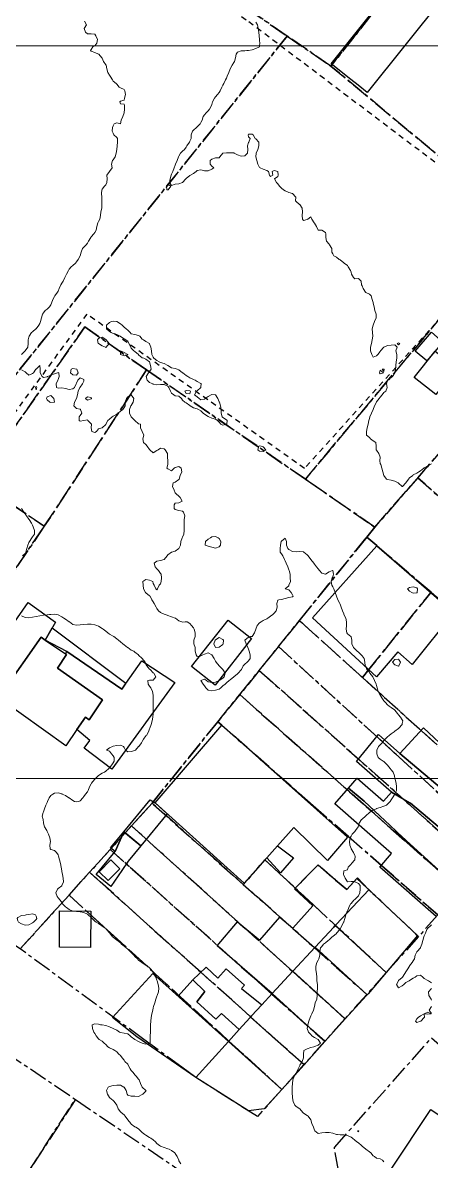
# Model space of a CAD drawing. Header units: centimetres. Extents: x 0 to 642158, y -847 to 649707.
# Drawn here: x 616067.4 to 616123.2, y 621335.1 to 621490.6 of the extents above; entities that cross this region are included whole.
import ezdxf

# ---------------------------------------------------------------- set-up
doc = ezdxf.new("R2010")
doc.units = ezdxf.units.CM
doc.header["$MEASUREMENT"] = 0
doc.linetypes.add('CENTERX2', pattern=[4, 2.5, -0.5, 0.5, -0.5])
doc.linetypes.add('JIS_02_0.7', pattern=[1.35, 0.75, -0.6])
for name, color, linetype, lineweight in [('MEV_grille', 254, 'Continuous', 9), ('WAL_parcellaire agricole', 7, 'JIS_02_0.7', 25), ('WAL_topographie 0.5', 253, 'Continuous', 20)]:
    doc.layers.add(name, color=color, linetype=linetype, lineweight=lineweight)
doc.layers.add('SPW_batiments', color=7, linetype='Continuous')
doc.layers.add('SPW_parcellaire cadastral', color=7, linetype='CENTERX2', lineweight=25, true_color=0xff0542)

# ---------------------------------------------------------------- blocks, each defined once
blk = doc.blocks.new('*U114')
at = {"layer": 'MEV_grille', "transparency": 33554687}
blk.add_lwpolyline([(-1338.46, 0), (1338.46, 0)], dxfattribs=at)
blk = doc.blocks.new('*U115')
at = {"layer": 'MEV_grille', "color": 0, "linetype": 'ByBlock', "lineweight": -2, "transparency": 16777216}
for p in [(0, -900), (0, -1000)]:
    blk.add_blockref('*U114', p, dxfattribs=at)

msp = doc.modelspace()

# ---------------------------------------------------------------- linework, layer by layer
at = {"layer": 'SPW_batiments'}
for points in [[(616122.49, 621495.69), (616124.74, 621493.9), (616114.46, 621481.02), (616113.22, 621482.01), (616112.21, 621482.82), (616109.52, 621484.96), (616119.8, 621497.84), (616121.72, 621500.23), (616121.73, 621500.22), (616124.25, 621497.89), (616122.49, 621495.69)], [(616124.78, 621446.95), (616122.58, 621444.38), (616121.01, 621445.73), (616123.23, 621448.3), (616124.78, 621446.95)], [(616123.84, 621439.78), (616120.89, 621442.13), (616123.75, 621445.72), (616126.7, 621443.37), (616123.84, 621439.78)], [(616126.29, 621410.04), (616120.62, 621402.93), (616118.64, 621404.68), (616115.74, 621401.25), (616106.98, 621409.3), (616115.78, 621419.15), (616126.29, 621410.04)], [(616071.89, 621408.73), (616070.5, 621406.28), (616069.94, 621406.68), (616064.69, 621399.19), (616061.24, 621401.54), (616068.17, 621411.38), (616071.89, 621408.73)], [(616093.68, 621400.13), (616090.47, 621402.64), (616095.46, 621408.99), (616098.66, 621406.48), (616093.68, 621400.13)], [(616073.44, 621404.73), (616070.5, 621406.28), (616071.43, 621407.92), (616081.51, 621400.38), (616080.94, 621399.58), (616073.44, 621404.73)], [(616070.5, 621406.28), (616073.26, 621404.37), (616073.39, 621404.28), (616072.17, 621402.43), (616078.32, 621398.1), (616076.49, 621395.4), (616075.97, 621395.73), (616074.81, 621394.04), (616073.29, 621391.83), (616064.12, 621398.38), (616064.69, 621399.19), (616069.94, 621406.68), (616070.5, 621406.28)], [(616080.94, 621399.58), (616083.69, 621403.43), (616088.17, 621400.48), (616079.57, 621388.63), (616075.82, 621391.5), (616076.57, 621392.58), (616074.81, 621394.04), (616075.97, 621395.73), (616076.49, 621395.4), (616078.32, 621398.1), (616072.17, 621402.43), (616073.39, 621404.28), (616073.26, 621404.37), (616073.44, 621404.73), (616080.94, 621399.58)], [(616111.79, 621379.34), (616109.02, 621376.18), (616104.44, 621380.7), (616102.21, 621378.19), (616100.75, 621376.54), (616097.67, 621373.07), (616085.49, 621384.03), (616094.59, 621394.65), (616111.79, 621379.34)], [(616112.99, 621389.69), (616115.98, 621393.36), (616118.92, 621390.79), (616133.05, 621378.86), (616130.23, 621375.69), (616120.36, 621384.01), (616119.08, 621384.75), (616117.77, 621385.5), (616112.99, 621389.69)], [(616136.45, 621382.69), (616133.05, 621378.86), (616118.92, 621390.79), (616122.14, 621394.31), (616127.22, 621389.56), (616136.45, 621382.69)], [(616130.23, 621375.69), (616128.56, 621373.81), (616127.98, 621373.16), (616127.16, 621372.23), (616119.82, 621378.85), (616119.32, 621379.33), (616117.61, 621380.97), (616115.5, 621382.92), (616114.04, 621384.26), (616111.92, 621386.04), (616113.08, 621387.43), (616116.68, 621384.26), (616117.77, 621385.5), (616120.36, 621384.01), (616130.23, 621375.69)], [(616111.92, 621386.04), (616114.04, 621384.26), (616117.61, 621380.97), (616119.32, 621379.33), (616119.55, 621379.12), (616119.82, 621378.85), (616127.16, 621372.23), (616125.48, 621370.35), (616124.95, 621369.75), (616123.86, 621368.52), (616116.17, 621375.28), (616117.79, 621377.12), (616110.06, 621383.93), (616111.92, 621386.04)], [(616081.22, 621380.08), (616084.83, 621384.46), (616085.49, 621384.03), (616087.15, 621382.54), (616083.56, 621378.18), (616083.56, 621378.19), (616081.63, 621379.75), (616081.22, 621380.08)], [(616080.96, 621374.81), (616079.44, 621372.61), (616077.45, 621374.25), (616079.17, 621376.34), (616080.03, 621377.39), (616081.22, 621380.08), (616083.56, 621378.18), (616081.83, 621376.07), (616080.96, 621374.81)], [(616079.42, 621377.89), (616081.22, 621380.08), (616080.03, 621377.39), (616079.42, 621377.89)], [(616104.39, 621376.55), (616102.64, 621374.48), (616100.75, 621376.54), (616102.21, 621378.19), (616104.39, 621376.55)], [(616080.69, 621375.03), (616079.09, 621373.43), (616077.87, 621374.65), (616079.47, 621376.25), (616080.69, 621375.03)], [(616111.67, 621372.2), (616113.12, 621373.8), (616114.66, 621372.16), (616110.24, 621367.43), (616110.09, 621367.28), (616109.92, 621367.09), (616107.37, 621364.34), (616104.31, 621361.05), (616101.49, 621358.01), (616093.99, 621364.53), (616096.74, 621367.8), (616099.79, 621365.3), (616102.54, 621368.43), (616104.32, 621366.93), (616107.04, 621370), (616104.52, 621372.3), (616107.74, 621375.58), (616111.67, 621372.2)], [(616121.32, 621365.94), (616117.05, 621360.9), (616110.09, 621367.28), (616110.24, 621367.43), (616114.66, 621372.16), (616121.32, 621365.94)], [(616072.42, 621364.34), (616072.46, 621369.3), (616076.73, 621369.26), (616076.69, 621364.31), (616072.42, 621364.34)], [(616117.05, 621360.9), (616114.57, 621357.98), (616114.46, 621357.85), (616107.37, 621364.34), (616109.92, 621367.09), (616110.09, 621367.28), (616117.05, 621360.9)], [(616114.46, 621357.85), (616114.31, 621357.68), (616111.47, 621354.54), (616104.31, 621361.05), (616107.37, 621364.34), (616114.46, 621357.85)], [(616095.52, 621351.48), (616091.08, 621346.55), (616082.99, 621352.1), (616079.69, 621354.75), (616085.19, 621360.73), (616095.52, 621351.48)], [(616094.04, 621360.1), (616095.19, 621361.4), (616097.69, 621359.15), (616097.29, 621358.68), (616100.05, 621356.45), (616098.68, 621354.98), (616098.52, 621354.8), (616098.41, 621354.68), (616096.97, 621353.08), (616094.57, 621355.28), (616093.77, 621354.53), (616091.19, 621356.88), (616092.29, 621358.28), (616090.67, 621359.88), (616091.51, 621360.69), (616092.47, 621361.63), (616094.04, 621360.1)], [(616111.47, 621354.54), (616108.69, 621351.45), (616101.49, 621358.01), (616104.31, 621361.05), (616111.47, 621354.54)], [(616096.97, 621353.08), (616095.52, 621351.48), (616088.63, 621357.65), (616090.67, 621359.88), (616092.29, 621358.28), (616091.19, 621356.88), (616093.77, 621354.53), (616094.57, 621355.28), (616096.97, 621353.08)], [(616108.69, 621351.45), (616105.84, 621348.29), (616098.52, 621354.8), (616098.68, 621354.98), (616100.05, 621356.45), (616101.49, 621358.01), (616108.69, 621351.45)], [(616105.84, 621348.29), (616102.8, 621344.92), (616095.52, 621351.48), (616096.97, 621353.08), (616098.41, 621354.68), (616098.52, 621354.8), (616105.84, 621348.29)], [(616102.8, 621344.92), (616100.39, 621342.25), (616098.23, 621342), (616091.08, 621346.55), (616095.52, 621351.48), (616102.8, 621344.92)], [(616125.84, 621340.35), (616126.95, 621339.47), (616126.1, 621337.75), (616128.4, 621336), (616131, 621334.11), (616131.41, 621333.81), (616128.87, 621330.1), (616126.68, 621327.17), (616121.53, 621330.99), (616120.11, 621331.89), (616117.71, 621334.02), (616123.15, 621342.16), (616125.84, 621340.35)]]:
    msp.add_lwpolyline(points, dxfattribs=at)
at = {"layer": 'SPW_parcellaire cadastral'}
for points in [[(616103.53, 621488.74), (616057.08, 621430.82), (616056.19, 621431.43), (616049.59, 621435.91), (616041.37, 621441.48), (616037.41, 621444.17), (616031.99, 621447.85), (616022.87, 621454.04), (615994.66, 621473.19), (615990.94, 621475.72), (615993.18, 621478.97), (615996.45, 621483.71), (615999.55, 621488.21), (616004.21, 621494.97), (616007.42, 621499.62), (616011.93, 621506.16), (616016.41, 621512.65), (616019.34, 621516.9), (616022.62, 621521.65), (616024.81, 621524.82), (616030.5, 621533.08), (616049.3, 621520.51), (616051.75, 621524.3), (616103.53, 621488.74)], [(616120.07, 621497.98), (616109.51, 621484.63), (616103.53, 621488.74), (616051.75, 621524.3)], [(616141.74, 621479.23), (616137.46, 621474.26), (616167.07, 621449.17), (616169.03, 621447.48), (616178.46, 621439.03), (616183.39, 621434.68), (616176.45, 621427.47), (616168.94, 621433.98), (616166.15, 621436.4), (616162.38, 621439.67), (616144.56, 621455.12), (616135.26, 621463.19), (616109.51, 621484.63), (616120.07, 621497.98), (616141.74, 621479.23)], [(616124.75, 621450.62), (616106.01, 621428.24), (616084.33, 621443.15), (616075.91, 621449.03), (616061.17, 621428.04), (616057.08, 621430.82), (616103.53, 621488.74), (616109.51, 621484.63), (616135.26, 621463.19), (616124.75, 621450.62)], [(616124.75, 621450.62), (616133.65, 621442.56), (616133.33, 621442.2), (616130.91, 621439.41), (616147.1, 621424.79), (616154.55, 621418.06), (616162.07, 621411.27), (616159.51, 621408.38), (616151.92, 621415.16), (616149.49, 621417.32), (616146.16, 621420.29), (616128.22, 621436.32), (616124.92, 621432.53), (616121.36, 621428.43), (616115.49, 621421.69), (616106.01, 621428.24), (616124.75, 621450.62)], [(616084.33, 621443.15), (616070.37, 621421.8), (616065.71, 621424.96), (616061.17, 621428.04), (616075.91, 621449.03), (616084.33, 621443.15)], [(616042.46, 621380.53), (616045.06, 621384.38), (616051.69, 621394.17), (616053.09, 621396.25), (616070.37, 621421.8), (616084.33, 621443.15), (616106.01, 621428.24), (616115.49, 621421.69), (616114.41, 621420.34), (616105.2, 621408.93), (616102.34, 621405.38), (616099.71, 621402.13), (616097.05, 621398.82), (616094.05, 621395.13), (616085.09, 621384), (616082.28, 621380.9), (616079.37, 621377.68), (616076.54, 621374.56), (616073.74, 621371.46), (616067.07, 621364.1), (616042.46, 621380.53)], [(616155.98, 621404.39), (616152.66, 621400.65), (616145.02, 621407.43), (616143.42, 621408.85), (616139.79, 621412.07), (616137.32, 621414.25), (616121.36, 621428.43), (616124.92, 621432.53), (616148.42, 621411.24), (616155.98, 621404.39)], [(616115.49, 621421.69), (616121.36, 621428.43), (616137.32, 621414.25), (616139.79, 621412.07), (616143.42, 621408.85), (616145.02, 621407.43), (616152.66, 621400.65), (616145.95, 621393.16), (616138.23, 621399.81), (616135.51, 621402.15), (616123.17, 621412.79), (616115.79, 621419.16), (616114.41, 621420.34), (616115.49, 621421.69)], [(616042.46, 621380.53), (616037.67, 621383.73), (616040.27, 621387.56), (616046.88, 621397.27), (616048.41, 621399.53), (616065.71, 621424.96), (616070.37, 621421.8), (616053.09, 621396.25), (616051.69, 621394.17), (616045.06, 621384.38), (616042.46, 621380.53)], [(616114.41, 621420.34), (616115.79, 621419.16), (616123.17, 621412.79), (616114.66, 621402.24), (616113.8, 621401.17), (616105.2, 621408.93), (616114.41, 621420.34)], [(616135.55, 621381.54), (616126.97, 621389.28), (616121.92, 621393.84), (616113.8, 621401.17), (616114.66, 621402.24), (616123.17, 621412.79), (616135.51, 621402.15), (616138.23, 621399.81), (616145.95, 621393.16), (616137.59, 621383.81), (616135.55, 621381.54)], [(616135.55, 621381.54), (616132.32, 621377.93), (616118.77, 621390.34), (616115.86, 621393), (616102.34, 621405.38), (616105.2, 621408.93), (616113.8, 621401.17), (616121.92, 621393.84), (616126.97, 621389.28), (616135.55, 621381.54)], [(616102.34, 621405.38), (616115.86, 621393), (616118.77, 621390.34), (616132.32, 621377.93), (616129.87, 621375.19), (616120.41, 621383.64), (616099.71, 621402.13), (616102.34, 621405.38)], [(616097.05, 621398.82), (616099.71, 621402.13), (616120.41, 621383.64), (616129.87, 621375.19), (616127.17, 621372.17), (616119.87, 621378.62), (616117.69, 621380.55), (616115.05, 621382.89), (616114.31, 621383.55), (616097.05, 621398.82)], [(616094.05, 621395.13), (616097.05, 621398.82), (616114.31, 621383.55), (616115.05, 621382.89), (616117.69, 621380.55), (616119.87, 621378.62), (616127.17, 621372.17), (616124.09, 621368.74), (616116.8, 621375.15), (616111.91, 621379.44), (616107.06, 621383.66), (616094.59, 621394.65), (616094.05, 621395.13)], [(616097.54, 621372.91), (616085.3, 621383.81), (616085.09, 621384), (616094.05, 621395.13), (616094.59, 621394.65), (616107.06, 621383.66), (616111.91, 621379.44), (616116.8, 621375.15), (616124.09, 621368.74), (616121.47, 621365.8), (616113.06, 621373.73), (616111.67, 621372.2), (616110.15, 621373.51), (616107.74, 621375.58), (616104.64, 621372.42), (616102.54, 621374.36), (616100.5, 621376.26), (616097.54, 621372.91)], [(616097.54, 621372.91), (616104.29, 621366.9), (616107.28, 621364.24), (616114.4, 621357.9), (616111.42, 621354.58), (616104.29, 621361.02), (616101.64, 621363.42), (616097.8, 621366.88), (616082.28, 621380.9), (616085.09, 621384), (616085.3, 621383.81), (616097.54, 621372.91)], [(616079.37, 621377.68), (616082.28, 621380.9), (616097.8, 621366.88), (616101.64, 621363.42), (616104.29, 621361.02), (616111.42, 621354.58), (616108.65, 621351.49), (616101.43, 621357.94), (616098.87, 621360.23), (616079.37, 621377.68)], [(616079.37, 621377.68), (616098.87, 621360.23), (616101.43, 621357.94), (616108.65, 621351.49), (616105.81, 621348.31), (616098.54, 621354.83), (616095.97, 621357.14), (616091.75, 621360.92), (616076.54, 621374.56), (616079.37, 621377.68)], [(616097.54, 621372.91), (616100.5, 621376.26), (616102.54, 621374.36), (616104.64, 621372.42), (616107.13, 621370.1), (616117.07, 621360.89), (616114.4, 621357.9), (616107.28, 621364.24), (616104.29, 621366.9), (616097.54, 621372.91)], [(616121.47, 621365.8), (616117.07, 621360.89), (616107.13, 621370.1), (616104.64, 621372.42), (616107.74, 621375.58), (616110.15, 621373.51), (616111.67, 621372.2), (616113.06, 621373.73), (616121.47, 621365.8)], [(616073.74, 621371.46), (616076.54, 621374.56), (616091.75, 621360.92), (616095.97, 621357.14), (616098.54, 621354.83), (616105.81, 621348.31), (616102.8, 621344.92), (616095.57, 621351.53), (616073.74, 621371.46)], [(616073.74, 621371.46), (616095.57, 621351.53), (616102.8, 621344.92), (616099.46, 621341.21), (616091.08, 621346.55), (616089.14, 621347.96), (616083.97, 621351.74), (616067.07, 621364.1), (616073.74, 621371.46)], [(616028.07, 621316.8), (616055.23, 621356.72), (616074.61, 621343.55), (616048.4, 621303.32), (616028.07, 621316.8)], [(616143.72, 621342.91), (616139.64, 621337.74), (616134.81, 621331.34), (616127.45, 621321.9), (616124.41, 621324.04), (616110.54, 621333.85), (616109.98, 621337), (616123.23, 621351.95), (616128.34, 621347.5), (616133.24, 621352.94), (616143.72, 621342.91)], [(616064.36, 621292.75), (616048.4, 621303.32), (616074.61, 621343.55), (616088.48, 621334.13), (616089.13, 621330.35), (616064.36, 621292.75)]]:
    msp.add_lwpolyline(points, dxfattribs=at)
at = {"layer": 'WAL_parcellaire agricole'}
msp.add_lwpolyline([(616098.31, 621490.71), (616135.6, 621462.57), (616105.89, 621429.71), (616076.17, 621450.78), (616060.32, 621429.11), (615992.45, 621475.2), (616034.3, 621533.2), (616098.31, 621490.71)], dxfattribs=at)
at = {"layer": 'WAL_topographie 0.5'}
for points in [[(616075.85, 621490.75), (616076.14, 621490.25), (616075.79, 621489.75), (616075.98, 621489.25), (616076.25, 621489.05), (616076.75, 621489.03), (616077.25, 621489), (616077.4, 621488.75), (616077.63, 621488.25), (616077.55, 621487.75), (616077.25, 621487.41), (616077, 621487.25), (616076.75, 621486.89), (616076.66, 621486.75), (616076.75, 621486.66), (616077.25, 621486.48), (616077.75, 621486.27), (616077.79, 621486.25), (616078.23, 621485.75), (616078.25, 621485.7), (616078.44, 621485.25), (616078.75, 621484.81), (616078.8, 621484.75), (616078.92, 621484.25), (616079.02, 621483.75), (616079.25, 621483.42), (616079.37, 621483.25), (616079.67, 621482.75), (616079.75, 621482.58), (616080.2, 621482.25), (616080.25, 621482.15), (616080.58, 621481.75), (616080.75, 621481.68), (616081.25, 621481.45), (616081.38, 621481.25), (616081.47, 621480.75), (616081.32, 621480.25), (616081.25, 621480), (616080.75, 621479.83), (616080.66, 621479.75), (616080.75, 621479.5), (616081.25, 621479.42), (616081.33, 621479.25), (616081.31, 621478.75), (616081.25, 621478.25), (616081.25, 621478.25), (616081.08, 621477.75), (616080.85, 621477.25), (616080.75, 621476.75), (616080.75, 621476.75), (616080.75, 621476.75), (616080.25, 621476.88), (616079.89, 621476.75), (616079.75, 621476.5), (616079.7, 621476.25), (616079.63, 621475.75), (616079.75, 621475.5), (616079.87, 621475.25), (616080.25, 621474.89), (616080.34, 621474.75), (616080.35, 621474.25), (616080.3, 621473.75), (616080.25, 621473.25), (616080.25, 621473.25), (616080.16, 621472.75), (616080.04, 621472.25), (616079.75, 621471.85), (616079.69, 621471.75), (616079.52, 621471.25), (616079.62, 621470.75), (616079.25, 621470.25), (616079.25, 621470.25), (616078.92, 621469.75), (616078.94, 621469.25), (616078.89, 621468.75), (616078.75, 621468.44), (616078.6, 621468.25), (616078.25, 621467.82), (616078.22, 621467.75), (616078.16, 621467.25), (616078.22, 621466.75), (616078.2, 621466.25), (616078.23, 621465.75), (616078.21, 621465.25), (616078.1, 621464.75), (616078.04, 621464.25), (616077.93, 621463.75), (616077.75, 621463.4), (616077.68, 621463.25), (616077.55, 621462.75), (616077.46, 621462.25), (616077.25, 621461.91), (616077.12, 621461.75), (616076.75, 621461.32), (616076.7, 621461.25), (616076.42, 621460.75), (616076.25, 621460.47), (616076.07, 621460.25), (616075.75, 621459.91), (616075.6, 621459.75), (616075.41, 621459.25), (616075.28, 621458.75), (616075.25, 621458.71), (616074.99, 621458.25), (616074.75, 621457.9), (616074.61, 621457.75), (616074.25, 621457.39), (616074.05, 621457.25), (616073.75, 621456.9), (616073.67, 621456.75), (616073.42, 621456.25), (616073.25, 621455.94), (616073.16, 621455.75), (616072.93, 621455.25), (616072.75, 621454.98), (616072.63, 621454.75), (616072.39, 621454.25), (616072.25, 621453.91), (616072.17, 621453.75), (616071.8, 621453.25), (616071.75, 621453.18), (616071.52, 621452.75), (616071.35, 621452.25), (616071.25, 621452.04), (616071.06, 621451.75), (616070.75, 621451.47), (616070.48, 621451.25), (616070.25, 621450.96), (616070.14, 621450.75), (616069.99, 621450.25), (616069.86, 621449.75), (616069.75, 621449.48), (616069.63, 621449.25), (616069.25, 621448.78), (616069.21, 621448.75), (616068.75, 621448.37), (616068.62, 621448.25), (616068.28, 621447.75), (616068.25, 621447.64), (616068.15, 621447.25), (616068.18, 621446.75), (616068.13, 621446.25), (616067.75, 621445.75), (616067.75, 621445.75), (616067.27, 621445.25)], [(616099.25, 621490.63), (616099.49, 621490.25), (616099.59, 621489.75), (616099.65, 621489.25), (616099.69, 621488.75), (616099.73, 621488.25), (616099.75, 621488.12), (616099.8, 621487.75), (616099.75, 621487.38), (616099.73, 621487.25), (616099.25, 621487.02), (616098.75, 621486.87), (616098.25, 621486.77), (616098, 621486.75), (616097.75, 621486.72), (616097.25, 621486.7), (616096.75, 621486.52), (616096.57, 621486.25), (616096.47, 621485.75), (616096.33, 621485.25), (616096.25, 621485.11), (616096.04, 621484.75), (616095.75, 621484.25), (616095.75, 621484.25), (616095.55, 621483.75), (616095.35, 621483.25), (616095.25, 621483), (616095.13, 621482.75), (616094.89, 621482.25), (616094.75, 621482.03), (616094.61, 621481.75), (616094.38, 621481.25), (616094.25, 621481.03), (616094.03, 621480.75), (616093.75, 621480.43), (616093.59, 621480.25), (616093.35, 621479.75), (616093.25, 621479.4), (616093.21, 621479.25), (616092.93, 621478.75), (616092.75, 621478.52), (616092.49, 621478.25), (616092.25, 621477.96), (616092.08, 621477.75), (616091.9, 621477.25), (616091.75, 621476.95), (616091.65, 621476.75), (616091.25, 621476.33), (616091.17, 621476.25), (616090.75, 621475.87), (616090.62, 621475.75), (616090.43, 621475.25), (616090.41, 621474.75), (616090.25, 621474.39), (616090.19, 621474.25), (616089.84, 621473.75), (616089.75, 621473.58), (616089.53, 621473.25), (616089.25, 621473.03), (616088.98, 621472.75), (616088.75, 621472.34), (616088.7, 621472.25), (616088.49, 621471.75), (616088.3, 621471.25), (616088.25, 621471.11), (616088.12, 621470.75), (616087.9, 621470.25), (616087.75, 621469.88), (616087.69, 621469.75), (616087.56, 621469.25), (616087.46, 621468.75), (616087.75, 621468.34), (616088.25, 621468.53), (616088.75, 621468.58), (616089.25, 621468.75), (616089.25, 621468.75), (616089.7, 621469.25), (616089.75, 621469.31), (616090.25, 621469.72), (616090.31, 621469.75), (616090.75, 621469.98), (616091.11, 621470.25), (616091.25, 621470.37), (616091.75, 621470.45), (616092.25, 621470.35), (616092.75, 621470.35), (616093.25, 621470.55), (616093.52, 621470.75), (616093.25, 621470.96), (616093.01, 621471.25), (616093.03, 621471.75), (616093.25, 621471.91), (616093.75, 621472.1), (616094.25, 621472.13), (616094.35, 621472.25), (616094.75, 621472.75), (616094.75, 621472.75), (616095.25, 621472.81), (616095.75, 621472.79), (616096.25, 621472.78), (616096.3, 621472.75), (616096.75, 621472.52), (616097.25, 621472.34), (616097.75, 621472.37), (616098.13, 621472.75), (616098.17, 621473.25), (616098.1, 621473.75), (616098.25, 621474.19), (616098.29, 621474.25), (616098.47, 621474.75), (616098.25, 621475), (616098.19, 621475.25), (616098.25, 621475.33), (616098.75, 621475.34), (616098.9, 621475.25), (616099.17, 621474.75), (616099.25, 621474.71), (616099.67, 621474.25), (616099.68, 621473.75), (616099.51, 621473.25), (616099.31, 621472.75), (616099.25, 621472.25), (616099.38, 621471.75), (616099.52, 621471.25), (616099.75, 621470.81), (616099.83, 621470.75), (616100.25, 621470.58), (616100.75, 621470.38), (616101, 621470.25), (616101.12, 621469.75), (616101.25, 621469.58), (616101.58, 621469.75), (616101.5, 621470.25), (616101.75, 621470.4), (616102.25, 621470.25), (616102.25, 621470.25), (616102.32, 621469.75), (616102.25, 621469.58), (616101.82, 621469.25), (616102.08, 621468.75), (616102.25, 621468.54), (616102.49, 621468.25), (616102.75, 621467.99), (616103.02, 621467.75), (616103.25, 621467.59), (616103.75, 621467.36), (616104.25, 621467.25), (616104.25, 621467.25), (616104.73, 621466.75), (616104.69, 621466.25), (616104.75, 621466.14), (616105.21, 621465.75), (616105.25, 621465.72), (616105.58, 621465.25), (616105.64, 621464.75), (616105.6, 621464.25), (616105.62, 621463.75), (616105.75, 621463.57), (616106.25, 621463.71), (616106.36, 621463.75), (616106.75, 621464.04), (616106.9, 621463.75), (616107.23, 621463.25), (616107.25, 621463.2), (616107.54, 621462.75), (616107.75, 621462.25), (616108.25, 621462.25), (616108.25, 621462.25), (616108.75, 621461.9), (616108.81, 621461.75), (616108.8, 621461.25), (616108.89, 621460.75), (616109.25, 621460.33), (616109.32, 621460.25), (616109.61, 621459.75), (616109.61, 621459.25), (616109.75, 621459), (616109.92, 621458.75), (616110.25, 621458.54), (616110.61, 621458.25), (616110.75, 621458.18), (616111.25, 621457.79), (616111.3, 621457.75), (616111.75, 621457.39), (616111.84, 621457.25), (616112.16, 621456.75), (616112.25, 621456.5), (616112.32, 621456.25), (616112.58, 621455.75), (616112.75, 621455.59), (616113.25, 621455.63), (616113.63, 621455.25), (616113.7, 621454.75), (616113.75, 621454.62), (616113.9, 621454.25), (616114.23, 621453.75), (616114.25, 621453.73), (616114.75, 621453.51), (616115, 621453.25), (616115.12, 621452.75), (616115.25, 621452.38), (616115.28, 621452.25), (616115.4, 621451.75), (616115.48, 621451.25), (616115.67, 621450.75), (616115.66, 621450.25), (616115.45, 621449.75), (616115.25, 621449.25), (616115.25, 621449.25), (616115.15, 621448.75), (616115.16, 621448.25), (616115.22, 621447.75), (616115.12, 621447.25), (616115.05, 621446.75), (616114.92, 621446.25), (616114.93, 621445.75), (616115.1, 621445.25), (616115.25, 621444.89), (616115.75, 621445.08), (616115.91, 621445.25), (616116.25, 621445.68), (616116.28, 621445.75), (616116.75, 621446.25), (616116.75, 621446.25), (616117.25, 621446.51), (616117.75, 621446.53), (616118.25, 621446.57), (616118.54, 621446.25), (616118.39, 621445.75), (616118.49, 621445.25), (616118.5, 621444.75), (616118.41, 621444.25), (616118.37, 621443.75), (616118.32, 621443.25), (616118.25, 621442.86), (616118.22, 621442.75), (616117.9, 621442.25), (616117.75, 621442.11), (616117.25, 621441.75), (616117.25, 621441.75), (616117.1, 621441.25), (616117.2, 621440.75), (616116.99, 621440.25), (616116.75, 621440.07), (616116.49, 621439.75), (616116.25, 621439.45), (616116.1, 621439.25), (616115.75, 621438.81), (616115.71, 621438.75), (616115.45, 621438.25), (616115.25, 621437.75), (616115.25, 621437.75), (616115.03, 621437.25), (616114.81, 621436.75), (616114.75, 621436.53), (616114.7, 621436.25), (616114.59, 621435.75), (616114.45, 621435.25), (616114.34, 621434.75), (616114.38, 621434.25), (616114.75, 621433.94), (616114.93, 621433.75), (616115.25, 621433.48), (616115.62, 621433.25), (616115.7, 621432.75), (616115.69, 621432.25), (616115.75, 621432.19), (616116.06, 621431.75), (616116.22, 621431.25), (616116.19, 621430.75), (616116.25, 621430.39), (616116.3, 621430.25), (616116.46, 621429.75), (616116.57, 621429.25), (616116.75, 621428.75), (616116.75, 621428.75), (616117.1, 621428.25), (616117.25, 621428.19), (616117.75, 621428.11), (616118.25, 621427.96), (616118.67, 621427.75), (616118.75, 621427.7), (616119.23, 621427.25), (616119.25, 621427.22), (616119.27, 621427.25), (616119.75, 621427.75), (616119.75, 621427.75), (616120.1, 621428.25), (616120.25, 621428.41), (616120.67, 621428.75), (616120.75, 621428.81), (616121.25, 621429.07), (616121.53, 621429.25), (616121.75, 621429.38), (616122.18, 621429.75), (616122.25, 621429.8), (616122.75, 621430.08), (616123.05, 621430.25), (616123.25, 621430.35)], [(616087.25, 621467.74), (616087.27, 621467.75), (616087.63, 621468.25), (616087.25, 621468.5), (616087.06, 621468.25), (616087.08, 621467.75), (616087.25, 621467.74)], [(616095.3, 621435.75), (616095.25, 621435.73), (616094.75, 621435.59), (616094.46, 621435.75), (616094.25, 621436), (616094.02, 621436.25), (616093.75, 621436.44), (616093.25, 621436.59), (616092.82, 621436.75), (616092.75, 621436.79), (616092.25, 621437.12), (616092.06, 621437.25), (616091.75, 621437.55), (616091.43, 621437.75), (616091.25, 621437.84), (616090.75, 621437.97), (616090.3, 621438.25), (616090.25, 621438.3), (616089.75, 621438.64), (616089.54, 621438.75), (616089.25, 621439.04), (616089.08, 621439.25), (616088.75, 621439.55), (616088.25, 621439.62), (616088.04, 621439.75), (616087.75, 621439.97), (616087.6, 621440.25), (616087.39, 621440.75), (616087.25, 621440.92), (616086.75, 621441.17), (616086.25, 621441.15), (616085.75, 621441.11), (616085.25, 621441.22), (616085.19, 621441.25), (616084.75, 621441.45), (616084.42, 621441.75), (616084.28, 621442.25), (616084.6, 621442.75), (616084.75, 621442.95), (616084.98, 621443.25), (616084.86, 621443.75), (616084.75, 621444.25), (616084.75, 621444.25), (616084.25, 621444.62), (616083.96, 621444.75), (616083.75, 621444.82), (616083.25, 621445.22), (616083.21, 621445.25), (616082.75, 621445.65), (616082.6, 621445.75), (616082.25, 621446.12), (616082.17, 621446.25), (616081.91, 621446.75), (616081.75, 621447.07), (616081.5, 621447.25), (616081.25, 621447.38), (616080.75, 621447.73), (616080.73, 621447.75), (616080.25, 621447.98), (616079.75, 621448.14), (616079.49, 621448.25), (616079.25, 621448.41), (616078.87, 621448.75), (616078.85, 621449.25), (616079.25, 621449.64), (616079.52, 621449.75), (616079.75, 621449.83), (616080.25, 621449.78), (616080.29, 621449.75), (616080.75, 621449.45), (616080.98, 621449.25), (616081.25, 621448.99), (616081.56, 621448.75), (616081.75, 621448.56), (616082.08, 621448.25), (616082.25, 621448.08), (616082.75, 621448.01), (616083.25, 621447.87), (616083.4, 621447.75), (616083.75, 621447.37), (616083.92, 621447.25), (616084.25, 621447.03), (616084.72, 621446.75), (616084.75, 621446.72), (616084.93, 621446.25), (616085.02, 621445.75), (616085.06, 621445.25), (616085.25, 621444.88), (616085.31, 621444.75), (616085.75, 621444.42), (616086.03, 621444.25), (616086.25, 621444.17), (616086.75, 621444.02), (616087.25, 621443.75), (616087.25, 621443.75), (616087.75, 621443.45), (616088.25, 621443.33), (616088.49, 621443.25), (616088.75, 621443.15), (616089.25, 621442.76), (616089.26, 621442.75), (616089.75, 621442.38), (616089.96, 621442.25), (616090.25, 621442.09), (616090.75, 621441.85), (616090.96, 621441.75), (616091.25, 621441.59), (616091.75, 621441.29), (616091.79, 621441.25), (616091.75, 621440.85), (616091.74, 621440.75), (616091.25, 621440.28), (616091.15, 621440.25), (616090.87, 621439.75), (616091.25, 621439.47), (616091.53, 621439.25), (616091.75, 621439.07), (616092.25, 621439.15), (616092.34, 621439.25), (616092.75, 621439.53), (616093.17, 621439.75), (616093.25, 621439.78), (616093.75, 621439.75), (616093.75, 621439.75), (616094.07, 621439.25), (616094.25, 621438.82), (616094.27, 621438.75), (616094.44, 621438.25), (616094.53, 621437.75), (616094.51, 621437.25), (616094.65, 621436.75), (616094.75, 621436.68), (616095.25, 621436.33), (616095.35, 621436.25), (616095.3, 621435.75)], [(616078.82, 621446.25), (616078.75, 621446.23), (616078.71, 621446.25), (616078.25, 621446.44), (616077.75, 621446.74), (616077.74, 621446.75), (616077.63, 621447.25), (616077.75, 621447.43), (616078.25, 621447.64), (616078.75, 621447.33), (616078.82, 621447.25), (616079.24, 621446.75), (616078.82, 621446.25)], [(616118.91, 621446.75), (616118.75, 621446.57), (616118.54, 621446.75), (616118.75, 621446.83), (616118.91, 621446.75)], [(616081.77, 621445.25), (616081.75, 621445.22), (616081.25, 621445.08), (616080.75, 621445.25), (616080.75, 621445.25), (616080.75, 621445.75), (616080.75, 621445.75), (616080.75, 621445.75), (616081.25, 621445.52), (616081.75, 621445.27), (616081.77, 621445.25)], [(616067.25, 621443.15), (616067.75, 621442.9), (616067.88, 621442.75), (616068.25, 621442.43), (616068.75, 621442.68), (616068.88, 621442.75), (616069.23, 621443.25), (616069.25, 621443.28), (616069.75, 621443.75), (616069.75, 621443.75), (616069.75, 621443.75), (616069.81, 621443.25), (616069.78, 621442.75), (616070.06, 621442.25), (616070.25, 621442.13), (616070.75, 621442.22), (616070.8, 621442.25), (616071.25, 621442.44), (616071.75, 621442.62), (616072.15, 621442.75), (616072.25, 621442.81), (616072.36, 621442.75), (616072.38, 621442.25), (616072.25, 621441.86), (616072.21, 621441.75), (616072, 621441.25), (616072.04, 621440.75), (616072.25, 621440.66), (616072.75, 621440.72), (616073.25, 621440.62), (616073.75, 621440.5), (616074.25, 621440.58), (616074.47, 621440.75), (616074.72, 621441.25), (616074.75, 621441.36), (616074.94, 621441.75), (616075.25, 621442.09), (616075.75, 621441.84), (616075.78, 621441.75), (616075.75, 621441.64), (616075.59, 621441.25), (616075.25, 621440.78), (616075.2, 621440.75), (616074.97, 621440.25), (616074.88, 621439.75), (616074.75, 621439.25), (616074.75, 621439.25), (616074.5, 621438.75), (616074.42, 621438.25), (616074.75, 621437.9), (616075.25, 621437.78), (616075.33, 621437.75), (616075.5, 621437.25), (616075.25, 621436.92), (616075.12, 621436.75), (616075.11, 621436.25), (616075.25, 621436.18), (616075.75, 621436.25), (616075.75, 621436.25), (616076.25, 621436.36), (616076.32, 621436.25), (616076.75, 621435.79), (616076.81, 621435.75), (616076.75, 621435.25), (616076.86, 621434.75), (616077.25, 621434.6), (616077.48, 621434.75), (616077.75, 621435.12), (616078.25, 621435.24), (616078.28, 621435.25), (616078.75, 621435.72), (616078.76, 621435.75), (616079.06, 621436.25), (616079.25, 621436.45), (616079.64, 621436.75), (616079.75, 621436.82), (616080.25, 621437.11), (616080.46, 621437.25), (616080.75, 621437.52), (616081.11, 621437.75), (616081.25, 621438.04), (616081.42, 621438.25), (616081.43, 621438.75), (616081.6, 621439.25), (616081.75, 621439.47), (616082.25, 621439.75), (616082.25, 621439.75), (616082.25, 621439.75), (616082.6, 621439.25), (616082.5, 621438.75), (616082.25, 621438.3), (616082.18, 621438.25), (616081.98, 621437.75), (616082, 621437.25), (616082.25, 621436.75), (616082.25, 621436.75), (616082.75, 621436.25), (616082.75, 621436.25), (616083.25, 621435.79), (616083.5, 621435.75), (616083.5, 621435.25), (616083.75, 621434.75), (616083.75, 621434.75), (616083.96, 621434.25), (616083.81, 621433.75), (616083.93, 621433.25), (616084.25, 621432.96), (616084.42, 621432.75), (616084.75, 621432.3), (616084.79, 621432.25), (616085.25, 621431.83), (616085.75, 621432.14), (616085.92, 621432.25), (616086.25, 621432.49), (616086.75, 621432.38), (616086.89, 621432.25), (616087.19, 621431.75), (616087.17, 621431.25), (616087.22, 621430.75), (616087.25, 621430.25), (616087.25, 621430.25), (616087.25, 621430.25), (616087.12, 621429.75), (616087.25, 621429.66), (616087.75, 621429.39), (616088.11, 621429.75), (616088.25, 621429.83), (616088.75, 621429.96), (616089.04, 621429.75), (616089.15, 621429.25), (616088.93, 621428.75), (616088.79, 621428.25), (616088.75, 621428.18), (616088.25, 621427.85), (616087.95, 621427.75), (616087.87, 621427.25), (616088.11, 621426.75), (616088.25, 621426.38), (616088.36, 621426.25), (616088.75, 621425.93), (616088.93, 621425.75), (616089.17, 621425.25), (616088.75, 621425.02), (616088.25, 621424.96), (616088.12, 621424.75), (616088.12, 621424.25), (616088.25, 621424.12), (616088.75, 621423.96), (616089.25, 621423.86), (616089.39, 621423.75), (616089.56, 621423.25), (616089.47, 621422.75), (616089.45, 621422.25), (616089.45, 621421.75), (616089.46, 621421.25), (616089.41, 621420.75), (616089.25, 621420.32), (616089.21, 621420.25), (616089.02, 621419.75), (616088.95, 621419.25), (616088.75, 621418.75), (616088.75, 621418.75), (616088.25, 621418.39), (616087.75, 621418.25), (616087.75, 621418.25), (616087.25, 621417.92), (616087.14, 621417.75), (616086.75, 621417.25), (616086.75, 621417.25), (616086.25, 621417.15), (616085.75, 621417.04), (616085.35, 621416.75), (616085.5, 621416.25), (616085.75, 621416), (616085.96, 621415.75), (616086.25, 621415.36), (616086.31, 621415.25), (616086.38, 621414.75), (616086.34, 621414.25), (616086.25, 621413.95), (616086.05, 621413.75), (616085.83, 621413.25), (616085.75, 621413.12), (616085.58, 621413.25), (616085.38, 621413.75), (616085.25, 621414), (616085.19, 621414.25), (616084.75, 621414.43), (616084.25, 621414.55), (616083.8, 621414.25), (616083.88, 621413.75), (616083.93, 621413.25), (616084.18, 621412.75), (616084.25, 621412.71), (616084.75, 621412.32), (616084.81, 621412.25), (616085.06, 621411.75), (616085.25, 621411.47), (616085.36, 621411.25), (616085.64, 621410.75), (616085.75, 621410.56), (616085.96, 621410.25), (616086.25, 621410.03), (616086.75, 621409.82), (616086.92, 621409.75), (616087.25, 621409.63), (616087.75, 621409.45), (616088.25, 621409.28), (616088.3, 621409.25), (616088.75, 621408.9), (616089.14, 621408.75), (616089.25, 621408.7), (616089.58, 621408.75), (616089.75, 621408.78), (616089.88, 621408.75), (616090.25, 621408.54), (616090.45, 621408.25), (616090.75, 621407.92), (616090.84, 621407.75), (616090.98, 621407.25), (616090.96, 621406.75), (616090.8, 621406.25), (616090.8, 621405.75), (616090.95, 621405.25), (616090.95, 621404.75), (616091.11, 621404.25), (616091.25, 621404.01), (616091.75, 621404.14), (616092, 621404.25), (616092.25, 621404.35), (616092.75, 621404.51), (616093.25, 621404.25), (616093.25, 621404.25), (616093.55, 621403.75), (616093.75, 621403.4), (616093.85, 621403.25), (616094.25, 621402.75), (616094.25, 621402.75), (616094.75, 621402.25), (616094.75, 621402.25), (616095.06, 621401.75), (616094.91, 621401.25), (616094.75, 621401.09), (616094.25, 621400.77), (616094.23, 621400.75), (616093.75, 621400.54), (616093.25, 621400.47), (616092.75, 621400.56), (616092.5, 621400.75), (616092.25, 621400.95), (616091.75, 621400.75), (616092.07, 621400.25), (616092.25, 621400.02), (616092.43, 621399.75), (616092.75, 621399.42), (616093.25, 621399.35), (616093.75, 621399.42), (616094.25, 621399.59), (616094.49, 621399.75), (616094.75, 621400), (616095.06, 621400.25), (616095.25, 621400.44), (616095.63, 621400.75), (616095.75, 621400.85), (616096.25, 621401.25), (616096.25, 621401.25), (616096.75, 621401.67), (616096.83, 621401.75), (616097.25, 621402.2), (616097.28, 621402.25), (616097.53, 621402.75), (616097.75, 621402.99), (616098.08, 621403.25), (616098.25, 621403.44), (616098.48, 621403.75), (616098.48, 621404.25), (616098.34, 621404.75), (616098.25, 621405.04), (616098.15, 621405.25), (616097.94, 621405.75), (616097.76, 621406.25), (616098.25, 621406.66), (616098.54, 621406.75), (616098.75, 621406.78), (616099.09, 621407.25), (616099.25, 621407.74), (616099.25, 621407.75), (616099.43, 621408.25), (616099.75, 621408.61), (616099.97, 621408.75), (616100.25, 621408.92), (616100.75, 621409.16), (616100.87, 621409.25), (616101.25, 621409.52), (616101.55, 621409.75), (616101.75, 621409.93), (616102.01, 621410.25), (616102.16, 621410.75), (616102.14, 621411.25), (616102.25, 621411.7), (616102.38, 621411.75), (616102.75, 621411.79), (616103.25, 621411.94), (616103.75, 621412.07), (616104.25, 621412.17), (616104.34, 621412.25), (616104.25, 621412.43), (616104.09, 621412.75), (616103.75, 621413.12), (616103.25, 621413.25), (616103.25, 621413.25), (616103.25, 621413.25), (616103.75, 621413.69), (616103.77, 621413.75), (616103.98, 621414.25), (616103.94, 621414.75), (616103.92, 621415.25), (616103.8, 621415.75), (616103.75, 621415.88), (616103.61, 621416.25), (616103.4, 621416.75), (616103.25, 621417.08), (616103.17, 621417.25), (616102.94, 621417.75), (616102.75, 621418.04), (616102.59, 621418.25), (616102.57, 621418.75), (616102.61, 621419.25), (616102.73, 621419.75), (616102.75, 621419.78), (616103.25, 621420.2), (616103.46, 621419.75), (616103.45, 621419.25), (616103.61, 621418.75), (616103.75, 621418.62), (616104.25, 621418.37), (616104.75, 621418.32), (616105.25, 621418.37), (616105.75, 621418.3), (616105.81, 621418.25), (616106.25, 621417.92), (616106.38, 621417.75), (616106.75, 621417.28), (616106.77, 621417.25), (616107.15, 621416.75), (616107.25, 621416.62), (616107.55, 621416.25), (616107.75, 621415.98), (616107.93, 621415.75), (616108.25, 621415.42), (616108.75, 621415.27), (616109.25, 621415.59), (616109.7, 621415.75), (616109.75, 621415.78), (616109.76, 621415.75), (616109.85, 621415.25), (616109.75, 621414.9), (616109.69, 621414.75), (616109.55, 621414.25), (616109.65, 621413.75), (616109.75, 621413.53), (616109.89, 621413.25), (616110.08, 621412.75), (616110.25, 621412.25), (616110.25, 621412.25), (616110.46, 621411.75), (616110.71, 621411.25), (616110.75, 621411.15), (616110.92, 621410.75), (616111.08, 621410.25), (616111.25, 621409.83), (616111.28, 621409.75), (616111.52, 621409.25), (616111.64, 621408.75), (616111.63, 621408.25), (616111.58, 621407.75), (616111.66, 621407.25), (616111.75, 621407.13), (616112.23, 621406.75), (616112.25, 621406.72), (616112.36, 621406.25), (616112.38, 621405.75), (616112.58, 621405.25), (616112.75, 621405.09), (616113.09, 621404.75), (616113.25, 621404.62), (616113.65, 621404.25), (616113.75, 621404.12), (616114.04, 621403.75), (616114.13, 621403.25), (616114.18, 621402.75), (616114.25, 621402.64), (616114.43, 621402.25), (616114.75, 621401.87), (616114.84, 621401.75), (616115.22, 621401.25), (616115.25, 621401.18), (616115.45, 621400.75), (616115.67, 621400.25), (616115.75, 621400.05), (616115.83, 621399.75), (616115.97, 621399.25), (616116.24, 621398.75), (616116.25, 621398.74), (616116.55, 621398.25), (616116.75, 621397.99), (616116.94, 621397.75), (616117.25, 621397.42), (616117.47, 621397.25), (616117.75, 621397.06), (616118.18, 621396.75), (616118.25, 621396.69), (616118.6, 621396.25), (616118.75, 621396.07), (616118.99, 621395.75), (616119.25, 621395.38), (616119.32, 621395.25), (616119.25, 621394.87), (616119.21, 621394.75), (616118.79, 621394.25), (616118.75, 621394.21), (616118.25, 621393.85), (616118.12, 621393.75), (616117.75, 621393.45), (616117.48, 621393.25), (616117.25, 621393.08), (616116.9, 621392.75), (616116.75, 621392.58), (616116.48, 621392.25), (616116.25, 621391.98), (616115.99, 621391.75), (616115.78, 621391.25), (616115.79, 621390.75), (616115.97, 621390.25), (616116.25, 621390.01), (616116.63, 621389.75), (616116.75, 621389.67), (616117.2, 621389.25), (616117.25, 621389.18), (616117.59, 621388.75), (616117.75, 621388.56), (616118, 621388.25), (616118.17, 621387.75), (616118.25, 621387.39), (616118.28, 621387.25), (616118.4, 621386.75), (616118.48, 621386.25), (616118.44, 621385.75), (616118.25, 621385.29), (616118.23, 621385.25), (616117.93, 621384.75), (616117.75, 621384.46), (616117.61, 621384.25), (616117.25, 621383.86), (616117.08, 621383.75), (616116.75, 621383.59), (616116.25, 621383.42), (616115.75, 621383.26), (616115.72, 621383.25), (616115.25, 621383.07), (616114.76, 621382.75), (616114.75, 621382.74), (616114.25, 621382.29), (616114.21, 621382.25), (616113.75, 621381.81), (616113.7, 621381.75), (616113.36, 621381.25), (616113.25, 621380.89), (616113.21, 621380.75), (616112.88, 621380.25), (616112.75, 621380.13), (616112.39, 621379.75), (616112.25, 621379.48), (616112.14, 621379.25), (616112.06, 621378.75), (616112.08, 621378.25), (616112.25, 621377.81), (616112.28, 621377.75), (616112.58, 621377.25), (616112.75, 621376.88), (616112.81, 621376.75), (616112.75, 621376.25), (616112.75, 621376.25), (616112.31, 621375.75), (616112.25, 621375.66), (616111.84, 621375.25), (616111.75, 621374.88), (616111.25, 621374.75), (616111.25, 621374.75), (616111.24, 621374.25), (616111.25, 621374.19), (616111.44, 621373.75), (616111.75, 621373.25), (616112.25, 621373.29), (616112.75, 621373.29), (616112.79, 621373.25), (616113.25, 621373.03), (616113.48, 621372.75), (616113.52, 621372.25), (616113.44, 621371.75), (616113.25, 621371.35), (616113.18, 621371.25), (616112.75, 621370.85), (616112.64, 621370.75), (616112.25, 621370.32), (616112.19, 621370.25), (616111.93, 621369.75), (616111.75, 621369.28), (616111.74, 621369.25), (616111.54, 621368.75), (616111.39, 621368.25), (616111.25, 621367.79), (616111.23, 621367.75), (616111, 621367.25), (616110.75, 621366.83), (616110.7, 621366.75), (616110.27, 621366.25), (616110.25, 621366.23), (616109.75, 621365.8), (616109.69, 621365.75), (616109.25, 621365.36), (616109.13, 621365.25), (616108.75, 621364.94), (616108.51, 621364.75), (616108.25, 621364.45), (616108.1, 621364.25), (616108, 621363.75), (616107.98, 621363.25), (616107.86, 621362.75), (616107.75, 621362.58), (616107.56, 621362.25), (616107.45, 621361.75), (616107.46, 621361.25), (616107.52, 621360.75), (616107.56, 621360.25), (616107.59, 621359.75), (616107.65, 621359.25), (616107.67, 621358.75), (616107.63, 621358.25), (616107.63, 621357.75), (616107.57, 621357.25), (616107.37, 621356.75), (616107.25, 621356.25), (616107.25, 621356.25), (616107.12, 621355.75), (616106.88, 621355.25), (616106.75, 621354.96), (616106.67, 621354.75), (616106.5, 621354.25), (616106.33, 621353.75), (616106.25, 621353.25), (616106.44, 621352.75), (616106.75, 621352.43), (616106.91, 621352.25), (616107.25, 621352.03), (616107.75, 621351.75), (616107.75, 621351.75), (616108.06, 621351.25), (616107.75, 621350.97), (616107.25, 621350.77), (616107.19, 621350.75), (616106.75, 621350.64), (616106.25, 621350.47), (616105.79, 621350.25), (616105.75, 621349.75), (616105.75, 621349.25), (616105.75, 621349.25), (616105.58, 621348.75), (616105.28, 621348.25), (616105.25, 621348.18), (616105.03, 621347.75), (616104.81, 621347.25), (616104.75, 621347.13), (616104.48, 621346.75), (616104.31, 621346.25), (616104.25, 621345.75), (616104.25, 621345.75), (616104.22, 621345.25), (616104.21, 621344.75), (616104.23, 621344.25), (616104.25, 621344.05), (616104.27, 621343.75), (616104.34, 621343.25), (616104.57, 621342.75), (616104.75, 621342.57), (616105.25, 621342.25), (616105.25, 621342.25), (616105.68, 621341.75), (616105.75, 621341.68), (616106.25, 621341.35), (616106.38, 621341.25), (616106.75, 621340.75), (616106.75, 621340.75), (616106.9, 621340.25), (616107.13, 621339.75), (616107.25, 621339.36), (616107.3, 621339.25), (616107.75, 621338.88), (616108.25, 621338.98), (616108.75, 621339.04), (616109.25, 621339.02), (616109.75, 621338.94), (616110.25, 621338.78), (616110.4, 621338.75), (616110.75, 621338.7), (616111.25, 621338.71), (616111.75, 621338.62), (616112.25, 621338.41), (616112.44, 621338.25), (616112.75, 621337.97), (616113.06, 621337.75), (616113.25, 621337.65), (616113.68, 621337.25), (616113.75, 621337.19), (616114.25, 621336.77), (616114.28, 621336.75), (616114.75, 621336.42), (616114.97, 621336.25), (616115.25, 621335.87), (616115.47, 621335.75), (616115.75, 621335.52), (616116.25, 621335.44), (616116.55, 621335.25), (616116.75, 621335.02)], [(616074.98, 621442.75), (616074.75, 621442.43), (616074.25, 621442.5), (616073.93, 621442.75), (616074.05, 621443.25), (616074.25, 621443.37), (616074.75, 621443.28), (616074.8, 621443.25), (616074.98, 621442.75)], [(616116.25, 621442.63), (616116.69, 621442.75), (616116.25, 621443.14), (616116.16, 621442.75), (616116.25, 621442.63)], [(616116.75, 621442.92), (616116.77, 621443.25), (616116.75, 621443.28), (616116.5, 621443.25), (616116.75, 621442.92)], [(616069.25, 621440.44), (616069.35, 621440.75), (616069.25, 621440.94), (616069.15, 621440.75), (616069.25, 621440.44)], [(616090.25, 621439.88), (616090.35, 621440.25), (616090.25, 621440.28), (616089.75, 621440.36), (616089.57, 621440.25), (616089.75, 621439.95), (616090.25, 621439.88)], [(616071.25, 621438.7), (616071.75, 621438.75), (616071.67, 621439.25), (616071.25, 621439.64), (616070.75, 621439.46), (616070.66, 621439.25), (616070.75, 621439.06), (616071.11, 621438.75), (616071.25, 621438.7)], [(616076.79, 621439.25), (616076.75, 621439.2), (616076.25, 621439.03), (616076.01, 621439.25), (616076.25, 621439.5), (616076.75, 621439.4), (616076.79, 621439.25)], [(616100.62, 621432.25), (616100.25, 621432.02), (616099.75, 621432.04), (616099.51, 621432.25), (616099.68, 621432.75), (616099.75, 621432.79), (616100, 621432.75), (616100.25, 621432.64), (616100.62, 621432.25)], [(616101.25, 621431.75), (616101.25, 621431.75), (616101.25, 621431.75), (616101.25, 621431.75), (616101.25, 621431.75)], [(616067.25, 621424.22), (616067.59, 621423.75), (616067.75, 621423.49), (616067.92, 621423.25), (616068.25, 621422.8), (616068.29, 621422.75), (616068.61, 621422.25), (616068.75, 621421.96), (616068.85, 621421.75), (616069.04, 621421.25), (616069.01, 621420.75), (616068.75, 621420.36), (616068.68, 621420.25), (616068.34, 621419.75), (616068.25, 621419.58), (616068.1, 621419.25), (616067.98, 621418.75), (616067.85, 621418.25), (616067.75, 621418.11), (616067.38, 621417.75)], [(616094.41, 621419.25), (616094.25, 621419.01), (616093.75, 621418.81), (616093.25, 621418.97), (616092.75, 621419.1), (616092.34, 621419.25), (616092.39, 621419.75), (616092.75, 621420.03), (616093.05, 621420.25), (616093.25, 621420.35), (616093.75, 621420.42), (616094.12, 621420.25), (616094.25, 621420.16), (616094.48, 621419.75), (616094.41, 621419.25)], [(616121.25, 621412.7), (616121.29, 621412.75), (616121.34, 621413.25), (616121.25, 621413.39), (616120.75, 621413.55), (616120.25, 621413.45), (616119.97, 621413.25), (616120.25, 621412.97), (616120.53, 621412.75), (616120.75, 621412.66), (616121.25, 621412.7)], [(616067.25, 621409.58), (616067.75, 621409.37), (616068.25, 621409.3), (616068.75, 621409.41), (616069.25, 621409.51), (616069.75, 621409.59), (616070.25, 621409.66), (616070.75, 621409.72), (616071.08, 621409.75), (616071.25, 621409.76), (616071.75, 621409.79), (616071.98, 621409.75), (616072.25, 621409.7), (616072.75, 621409.44), (616073.05, 621409.25), (616073.25, 621409.12), (616073.75, 621408.78), (616073.79, 621408.75), (616074.25, 621408.4), (616074.75, 621408.29), (616075.25, 621408.34), (616075.75, 621408.4), (616076.25, 621408.45), (616076.75, 621408.43), (616077.25, 621408.34), (616077.53, 621408.25), (616077.75, 621408.15), (616078.25, 621407.84), (616078.39, 621407.75), (616078.75, 621407.49), (616079.06, 621407.25), (616079.25, 621407.08), (616079.75, 621406.8), (616079.85, 621406.75), (616080.25, 621406.46), (616080.52, 621406.25), (616080.75, 621406.02), (616081.08, 621405.75), (616081.25, 621405.61), (616081.73, 621405.25), (616081.75, 621405.24), (616082.25, 621404.89), (616082.57, 621404.75), (616082.75, 621404.63), (616083.22, 621404.25), (616083.25, 621404.22), (616083.74, 621403.75), (616083.75, 621403.74), (616084.12, 621403.25), (616084.25, 621403), (616084.38, 621402.75), (616084.75, 621402.32), (616084.82, 621402.25), (616085.25, 621401.79), (616085.31, 621401.75), (616085.61, 621401.25), (616085.25, 621400.81), (616084.75, 621400.81), (616084.5, 621400.75), (616084.55, 621400.25), (616084.75, 621399.99), (616084.91, 621399.75), (616085.15, 621399.25), (616085.25, 621398.75), (616085.25, 621398.75), (616085.25, 621398.25), (616085.25, 621397.75), (616085.25, 621397.25), (616085.25, 621396.75), (616085.25, 621396.75), (616085.23, 621396.25), (616085.18, 621395.75), (616085.11, 621395.25), (616084.96, 621394.75), (616084.78, 621394.25), (616084.75, 621394.13), (616084.61, 621393.75), (616084.3, 621393.25), (616084.25, 621393.19), (616083.93, 621392.75), (616083.75, 621392.4), (616083.64, 621392.25), (616083.27, 621391.75), (616083.25, 621391.72), (616082.82, 621391.25), (616082.75, 621391.2), (616082.25, 621391.05), (616081.75, 621391.03), (616081.46, 621391.25), (616081.25, 621391.61), (616081.16, 621391.75), (616080.75, 621391.91), (616080.25, 621391.87), (616079.75, 621391.77), (616079.67, 621391.75), (616079.25, 621391.56), (616078.86, 621391.25), (616079.25, 621391.08), (616079.54, 621390.75), (616079.75, 621390.46), (616079.89, 621390.25), (616079.92, 621389.75), (616079.75, 621389.51), (616079.6, 621389.25), (616079.25, 621388.84), (616079.17, 621388.75), (616078.75, 621388.35), (616078.58, 621388.25), (616078.25, 621388.08), (616077.75, 621387.79), (616077.71, 621387.75), (616077.25, 621387.27), (616077.23, 621387.25), (616076.8, 621386.75), (616076.75, 621386.66), (616076.55, 621386.25), (616076.37, 621385.75), (616076.25, 621385.53), (616076, 621385.25), (616075.75, 621384.91), (616075.62, 621384.75), (616075.25, 621384.32), (616075.08, 621384.25), (616074.75, 621384.19), (616074.5, 621384.25), (616074.25, 621384.36), (616073.75, 621384.72), (616073.7, 621384.75), (616073.25, 621385.07), (616072.82, 621385.25), (616072.75, 621385.29), (616072.25, 621385.42), (616071.75, 621385.37), (616071.51, 621385.25), (616071.25, 621385.07), (616071.03, 621384.75), (616070.81, 621384.25), (616070.75, 621384.1), (616070.57, 621383.75), (616070.39, 621383.25), (616070.25, 621382.83), (616070.2, 621382.75), (616070.07, 621382.25), (616070.2, 621381.75), (616070.25, 621381.33), (616070.26, 621381.25), (616070.39, 621380.75), (616070.7, 621380.25), (616070.75, 621380.13), (616070.92, 621379.75), (616071.13, 621379.25), (616071.22, 621378.75), (616071.13, 621378.25), (616071.17, 621377.75), (616071.25, 621377.69), (616071.75, 621377.53), (616072.04, 621377.25), (616072.25, 621376.95), (616072.32, 621376.75), (616072.46, 621376.25), (616072.56, 621375.75), (616072.66, 621375.25), (616072.74, 621374.75), (616072.75, 621374.67), (616072.84, 621374.25), (616072.93, 621373.75), (616072.97, 621373.25), (616072.76, 621372.75), (616072.75, 621372.73), (616072.25, 621372.34), (616072.17, 621372.25), (616071.94, 621371.75), (616072.14, 621371.25), (616072.25, 621371.06), (616072.54, 621370.75), (616072.75, 621370.42), (616072.86, 621370.25), (616073.25, 621369.86), (616073.38, 621369.75), (616073.75, 621369.48), (616074.25, 621369.27), (616074.37, 621369.25), (616074.75, 621369.2), (616075.25, 621369.15), (616075.75, 621369.06), (616076.25, 621368.84), (616076.36, 621368.75), (616076.75, 621368.41), (616076.89, 621368.25), (616077.25, 621367.88), (616077.44, 621367.75), (616077.75, 621367.57), (616078.22, 621367.25), (616078.25, 621367.23), (616078.75, 621366.87), (616078.87, 621366.75), (616079.25, 621366.32), (616079.3, 621366.25), (616079.69, 621365.75), (616079.75, 621365.7), (616080.25, 621365.32), (616080.34, 621365.25), (616080.75, 621364.93), (616080.93, 621364.75), (616081.25, 621364.48), (616081.53, 621364.25), (616081.75, 621364.06), (616082.1, 621363.75), (616082.25, 621363.62), (616082.58, 621363.25), (616082.75, 621363.07), (616083.07, 621362.75), (616083.25, 621362.59), (616083.7, 621362.25), (616083.75, 621362.21), (616084.25, 621361.87), (616084.44, 621361.75), (616084.75, 621361.53), (616085, 621361.25), (616085.25, 621360.84), (616085.3, 621360.75), (616085.58, 621360.25), (616085.75, 621359.82), (616085.79, 621359.75), (616085.91, 621359.25), (616086, 621358.75), (616085.94, 621358.25), (616085.78, 621357.75), (616085.75, 621357.67), (616085.61, 621357.25), (616085.45, 621356.75), (616085.3, 621356.25), (616085.25, 621356.07), (616085.17, 621355.75), (616085.05, 621355.25), (616084.96, 621354.75), (616084.9, 621354.25), (616084.89, 621353.75), (616084.89, 621353.25), (616084.87, 621352.75), (616084.83, 621352.25), (616084.83, 621351.75), (616084.8, 621351.25), (616084.75, 621351.2), (616084.25, 621351.11), (616083.75, 621351.24), (616083.72, 621351.25), (616083.25, 621351.47), (616082.75, 621351.74), (616082.74, 621351.75), (616082.25, 621352.12), (616082.08, 621352.25), (616081.75, 621352.51), (616081.25, 621352.62), (616080.75, 621352.67), (616080.63, 621352.75), (616080.25, 621352.99), (616079.75, 621353.25), (616079.75, 621353.25), (616079.25, 621353.45), (616078.75, 621353.63), (616078.25, 621353.72), (616078.06, 621353.75), (616077.75, 621353.82), (616077.25, 621353.86), (616076.88, 621353.75), (616076.97, 621353.25), (616077.14, 621352.75), (616077.25, 621352.55), (616077.44, 621352.25), (616077.75, 621351.84), (616077.86, 621351.75), (616078.25, 621351.51), (616078.54, 621351.25), (616078.75, 621351.06), (616079.06, 621350.75), (616079.25, 621350.6), (616079.75, 621350.36), (616080, 621350.25), (616080.25, 621350.04), (616080.54, 621349.75), (616080.75, 621349.54), (616081.01, 621349.25), (616081.25, 621348.92), (616081.36, 621348.75), (616081.75, 621348.35), (616081.83, 621348.25), (616082.09, 621347.75), (616082.25, 621347.5), (616082.48, 621347.25), (616082.75, 621346.92), (616082.92, 621346.75), (616083.25, 621346.32), (616083.3, 621346.25), (616083.49, 621345.75), (616083.75, 621345.25), (616083.75, 621345.25), (616084.25, 621344.78), (616084.28, 621344.75), (616084.25, 621344.67), (616083.83, 621344.25), (616083.75, 621344.23), (616083.25, 621343.97), (616082.75, 621343.99), (616082.25, 621344.02), (616081.75, 621344.14), (616081.68, 621344.25), (616081.54, 621344.75), (616081.25, 621345.22), (616081.21, 621345.25), (616080.75, 621345.49), (616080.25, 621345.52), (616079.75, 621345.46), (616079.25, 621345.31), (616079.09, 621345.25), (616078.85, 621344.75), (616079.01, 621344.25), (616079.25, 621343.83), (616079.33, 621343.75), (616079.75, 621343.39), (616079.92, 621343.25), (616080.25, 621342.75), (616080.25, 621342.75), (616080.44, 621342.25), (616080.75, 621341.86), (616080.85, 621341.75), (616081.25, 621341.46), (616081.4, 621341.25), (616081.75, 621340.77), (616081.76, 621340.75), (616082.17, 621340.25), (616082.25, 621340.16), (616082.75, 621339.83), (616082.88, 621339.75), (616083.25, 621339.52), (616083.52, 621339.25), (616083.75, 621339.04), (616084.09, 621338.75), (616084.25, 621338.66), (616084.75, 621338.37), (616084.92, 621338.25), (616085.25, 621338.02), (616085.53, 621337.75), (616085.75, 621337.54), (616086.11, 621337.25), (616086.25, 621337.17), (616086.75, 621336.99), (616087.25, 621336.82), (616087.42, 621336.75), (616087.75, 621336.6), (616088.18, 621336.25), (616088.25, 621336.19), (616088.52, 621335.75), (616088.72, 621335.25), (616088.75, 621335.16), (616089, 621334.75)], [(616093.75, 621405.25), (616093.75, 621405.25), (616093.75, 621405.25), (616093.52, 621405.75), (616093.71, 621406.25), (616093.75, 621406.3), (616094.25, 621406.6), (616094.75, 621406.37), (616094.82, 621406.25), (616094.8, 621405.75), (616094.75, 621405.66), (616094.25, 621405.31), (616093.75, 621405.25)], [(616118.75, 621402.72), (616118.8, 621402.75), (616118.99, 621403.25), (616118.75, 621403.66), (616118.25, 621403.6), (616117.9, 621403.25), (616118.25, 621402.88), (616118.61, 621402.75), (616118.75, 621402.72)], [(616068.75, 621367.65), (616068.89, 621367.75), (616069.25, 621368.11), (616069.34, 621368.25), (616069.25, 621368.59), (616069.15, 621368.75), (616068.75, 621368.88), (616068.25, 621368.82), (616067.91, 621368.75), (616067.75, 621368.7), (616067.25, 621368.68), (616066.75, 621368.4), (616066.66, 621368.25), (616066.75, 621367.95), (616066.85, 621367.75), (616067.25, 621367.52), (616067.75, 621367.34), (616068.25, 621367.39), (616068.75, 621367.65)], [(616123.25, 621367.37), (616123.1, 621367.25), (616122.75, 621366.92), (616122.61, 621366.75), (616122.4, 621366.25), (616122.25, 621365.89), (616122.2, 621365.75), (616122.05, 621365.25), (616121.91, 621364.75), (616121.75, 621364.31), (616121.72, 621364.25), (616121.28, 621363.75), (616121.25, 621363.71), (616121.02, 621363.25), (616120.91, 621362.75), (616120.75, 621362.46), (616120.61, 621362.25), (616120.25, 621361.8), (616120.22, 621361.75), (616119.92, 621361.25), (616119.75, 621360.96), (616119.61, 621360.75), (616119.27, 621360.25), (616119.25, 621360.22), (616118.75, 621359.78), (616118.72, 621359.75), (616118.47, 621359.25), (616118.75, 621358.77), (616119.25, 621359.07), (616119.45, 621359.25), (616119.75, 621359.52), (616120.17, 621359.75), (616120.25, 621359.79), (616120.75, 621360.09), (616121, 621360.25), (616121.25, 621360.42), (616121.75, 621360.51), (616122.04, 621360.25), (616122.25, 621360.07), (616122.75, 621359.78), (616122.83, 621359.75), (616123.25, 621359.46)], [(616123.25, 621358.71), (616122.85, 621358.25), (616122.87, 621357.75), (616123.19, 621357.25), (616123.25, 621357.12)], [(616123.24, 621356.25), (616122.9, 621355.75), (616123.25, 621355.27)], [(616121.75, 621354.22), (616121.78, 621354.25), (616122.25, 621354.73), (616122.28, 621354.75), (616122.25, 621355.25), (616121.75, 621354.97), (616121.41, 621354.75), (616121.25, 621354.57), (616121.06, 621354.25), (616121.25, 621354.05), (616121.75, 621354.22)], [(616122.75, 621355.18), (616123.18, 621355.25), (616122.75, 621355.45), (616122.25, 621355.25), (616122.75, 621355.18)], [(616113.31, 621339.25), (616113.25, 621339.14), (616113.15, 621339.25), (616113.25, 621339.28), (616113.31, 621339.25)]]:
    msp.add_lwpolyline(points, dxfattribs=at)

# ---------------------------------------------------------------- block references
at = {"layer": 'MEV_grille', "transparency": 33554687}
msp.add_blockref('*U115', (616669.48, 622387.38), dxfattribs=at)

doc.saveas('drawing.dxf')
